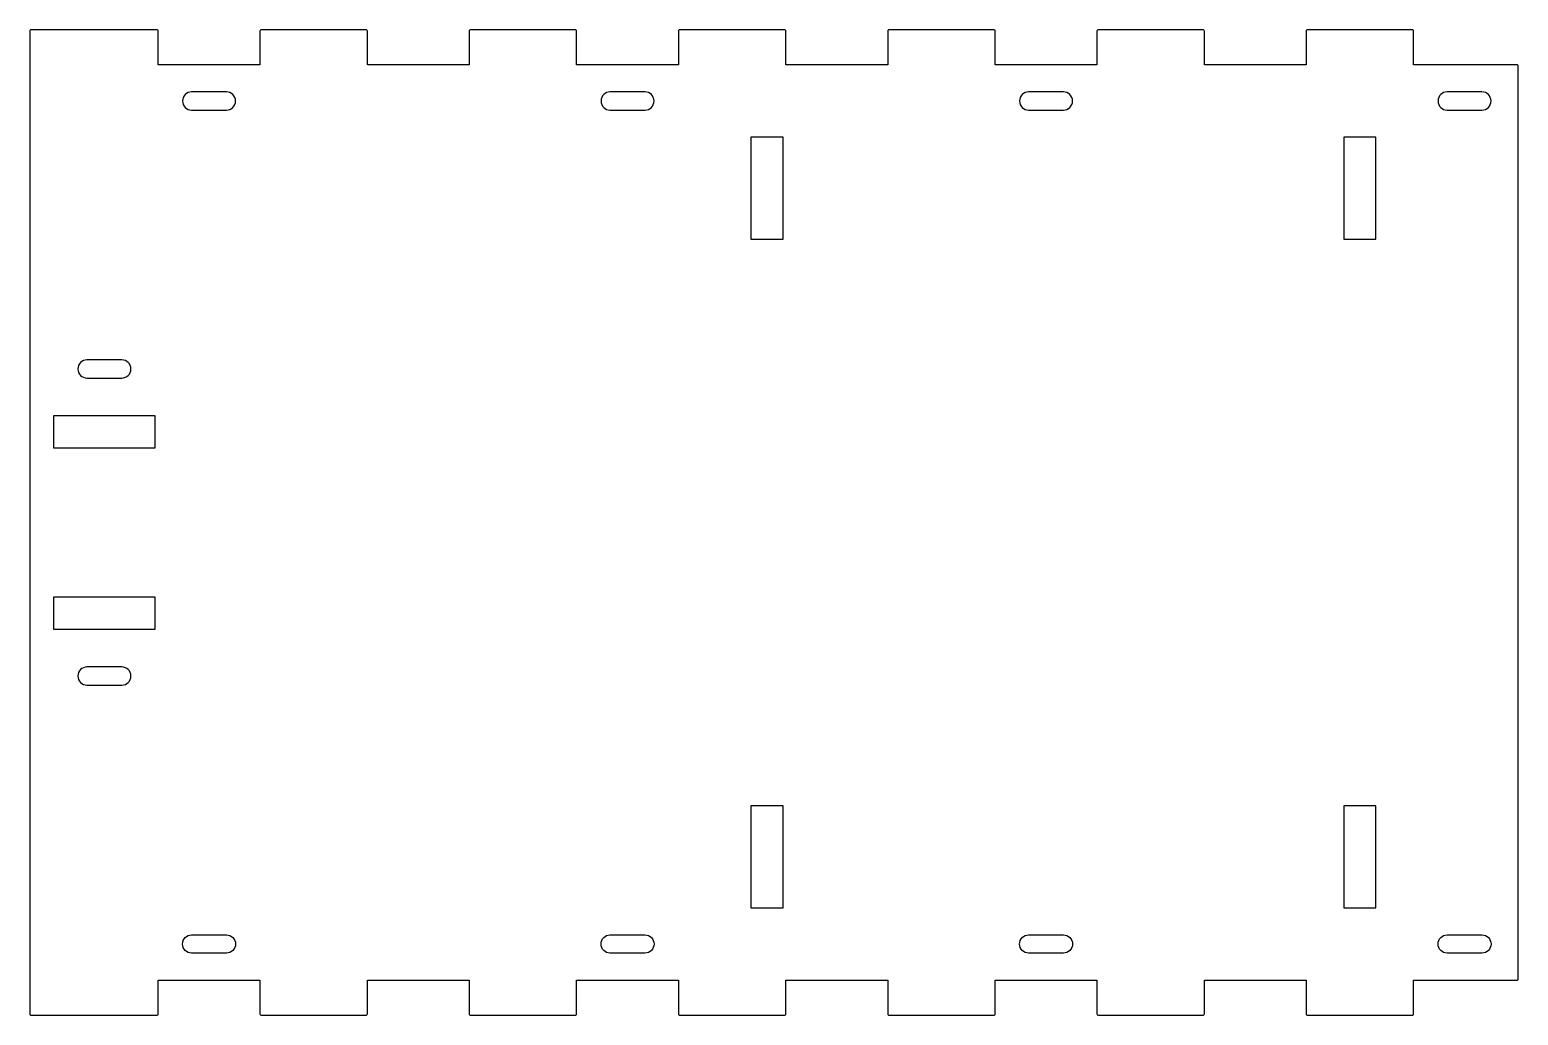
# Model space of a CAD drawing. Header units: millimetres. Extents: x -107 to 107, y -71 to 71.
import ezdxf

# ---------------------------------------------------------------- set-up
doc = ezdxf.new("R2010")
doc.units = ezdxf.units.MM

msp = doc.modelspace()

# ---------------------------------------------------------------- linework, layer by layer
for points in [[(91.5, 70.595), (76.5, 70.595, 0.4142136), (76.3, 70.395), (76.3, 65.595), (61.7, 65.595), (61.7, 70.395, 0.4142136), (61.5, 70.595), (46.5, 70.595, 0.4142136), (46.3, 70.395), (46.3, 65.595), (31.7, 65.595), (31.7, 70.395, 0.4142136), (31.5, 70.595), (16.5, 70.595, 0.4142136), (16.3, 70.395), (16.3, 65.595), (1.7, 65.595), (1.7, 70.395, 0.4142136), (1.5, 70.595), (-13.5, 70.595, 0.4142136), (-13.7, 70.395), (-13.7, 65.595), (-28.3, 65.595), (-28.3, 70.395, 0.4142136), (-28.5, 70.595), (-43.5, 70.595, 0.4142136), (-43.7, 70.395), (-43.7, 65.595), (-58.3, 65.595), (-58.3, 70.395, 0.4142136), (-58.5, 70.595), (-73.5, 70.595, 0.4142136), (-73.7, 70.395), (-73.7, 65.595), (-88.3, 65.595), (-88.3, 70.395, 0.4142136), (-88.5, 70.595), (-106.5, 70.595, 0.4142136), (-106.7, 70.395), (-106.7, -70.395, 0.4142136), (-106.5, -70.595), (-88.5, -70.595, 0.4142136), (-88.3, -70.395), (-88.3, -65.595), (-73.7, -65.595), (-73.7, -70.395, 0.4142136), (-73.5, -70.595), (-58.5, -70.595, 0.4142136), (-58.3, -70.395), (-58.3, -65.595), (-43.7, -65.595), (-43.7, -70.395, 0.4142136), (-43.5, -70.595), (-28.5, -70.595, 0.4142136), (-28.3, -70.395), (-28.3, -65.595), (-13.7, -65.595), (-13.7, -70.395, 0.4142136), (-13.5, -70.595), (1.5, -70.595, 0.4142136), (1.7, -70.395), (1.7, -65.595), (16.3, -65.595), (16.3, -70.395, 0.4142136), (16.5, -70.595), (31.5, -70.595, 0.4142136), (31.7, -70.395), (31.7, -65.595), (46.3, -65.595), (46.3, -70.395, 0.4142136), (46.5, -70.595), (61.5, -70.595, 0.4142136), (61.7, -70.395), (61.7, -65.595), (76.3, -65.595), (76.3, -70.395, 0.4142136), (76.5, -70.595), (91.5, -70.595, 0.4142136), (91.7, -70.395), (91.7, -65.595), (106.5, -65.595, 0.4142136), (106.7, -65.395), (106.7, 65.395, 0.4142136), (106.5, 65.595), (91.7, 65.595), (91.7, 70.395, 0.4142136)], [(-83.5, 61.695, 1), (-83.5, 59.095), (-78.5, 59.095, 1), (-78.5, 61.695)], [(-23.5, 61.695, 1), (-23.5, 59.095), (-18.5, 59.095, 1), (-18.5, 61.695)], [(36.5, 61.695, 1), (36.5, 59.095), (41.5, 59.095, 1), (41.5, 61.695)], [(96.5, 61.695, 1), (96.5, 59.095), (101.5, 59.095, 1), (101.5, 61.695)], [(-98.5, 23.3, 1), (-98.5, 20.7), (-93.5, 20.7, 1), (-93.5, 23.3)], [(-93.5, -23.3, 1), (-93.5, -20.7), (-98.5, -20.7, 1), (-98.5, -23.3)], [(-83.5, -61.695, -1), (-83.5, -59.095), (-78.5, -59.095, -1), (-78.5, -61.695)], [(-23.5, -61.695, -1), (-23.5, -59.095), (-18.5, -59.095, -1), (-18.5, -61.695)], [(36.5, -61.695, -1), (36.5, -59.095), (41.5, -59.095, -1), (41.5, -61.695)], [(96.5, -61.695, -1), (96.5, -59.095), (101.5, -59.095, -1), (101.5, -61.695)]]:
    msp.add_lwpolyline(points, format="xyb", close=True)
for points in [[(1.3, 55.195), (-3.3, 55.195), (-3.3, 40.595), (1.3, 40.595)], [(81.7, 40.595), (86.3, 40.595), (86.3, 55.195), (81.7, 55.195)], [(-103.3, 15.3), (-103.3, 10.7), (-88.7, 10.7), (-88.7, 15.3)], [(-103.3, -10.7), (-103.3, -15.3), (-88.7, -15.3), (-88.7, -10.7)], [(1.3, -40.595), (-3.3, -40.595), (-3.3, -55.195), (1.3, -55.195)], [(81.7, -55.195), (86.3, -55.195), (86.3, -40.595), (81.7, -40.595)]]:
    msp.add_lwpolyline(points, close=True)

doc.saveas('drawing.dxf')
